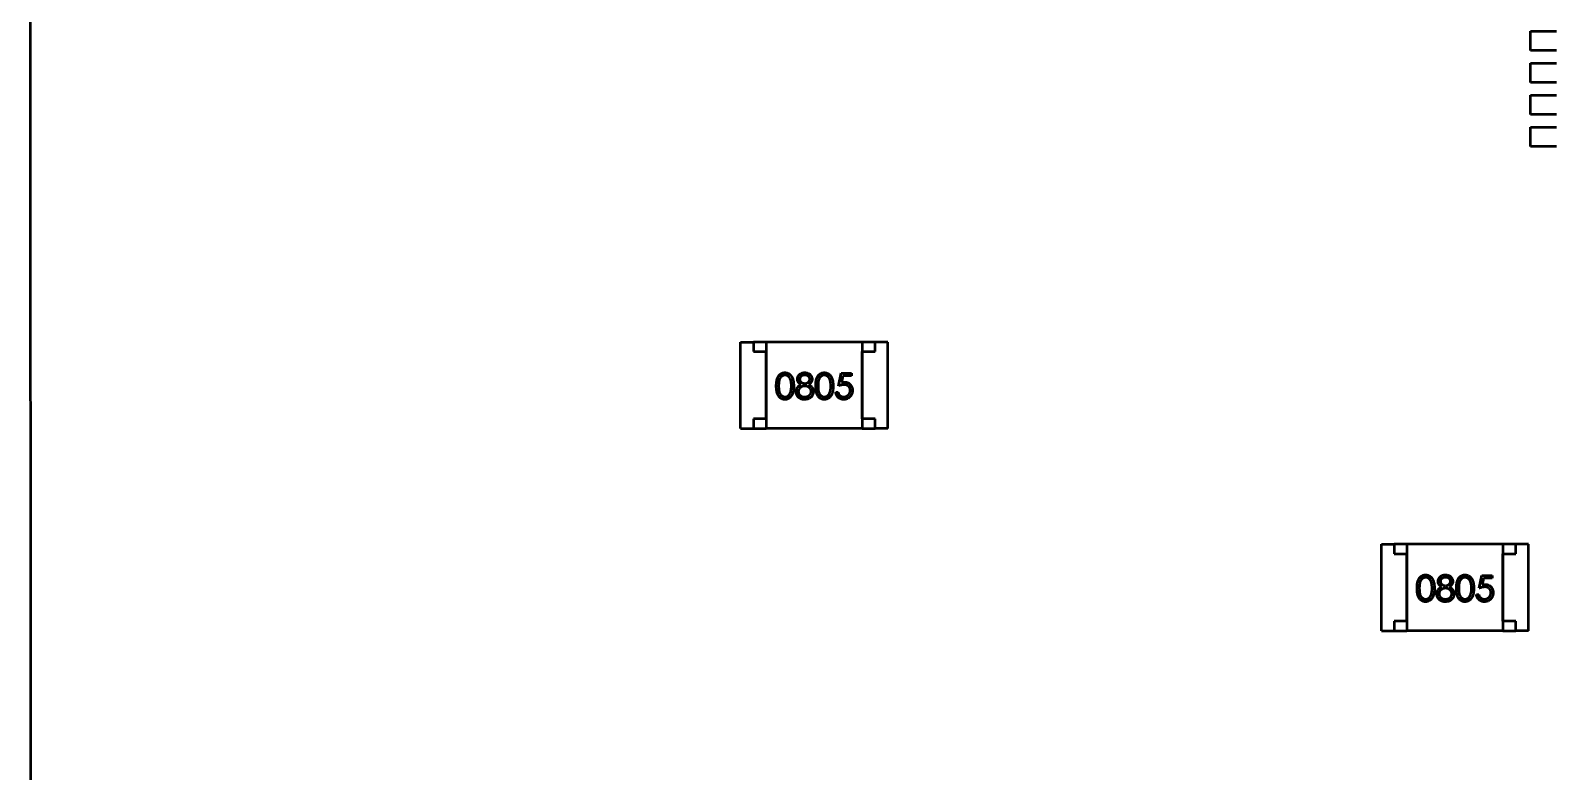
# Model space of a CAD drawing. Header units: millimetres. Extents: x -351 to 1050, y -103 to 376.
# Drawn here: x 53.96 to 77.8, y 219.02 to 230.6 of the extents above; entities that cross this region are included whole.
import ezdxf

# ---------------------------------------------------------------- set-up
doc = ezdxf.new("R2010")
doc.units = ezdxf.units.MM
doc.layers.add('Видимый контур (ГОСТ)', color=7, linetype='Continuous', lineweight=50)

msp = doc.modelspace()

# ---------------------------------------------------------------- linework, layer by layer
at = {"layer": 'Видимый контур (ГОСТ)'}
for p, q in [((53.964, 196.825), (53.959, 241.44)), ((77.394, 230.282), (77.394, 230.586)), ((77.394, 230.586), (77.521, 230.586)), ((77.521, 230.586), (77.751, 230.586)), ((77.751, 230.586), (77.8, 230.586)), ((77.521, 230.282), (77.394, 230.282)), ((77.394, 229.782), (77.394, 230.086)), ((77.394, 230.086), (77.521, 230.086)), ((77.751, 230.282), (77.521, 230.282)), ((77.521, 230.086), (77.751, 230.086)), ((77.8, 230.282), (77.751, 230.282)), ((77.751, 230.086), (77.8, 230.086)), ((77.521, 229.782), (77.394, 229.782)), ((77.751, 229.782), (77.521, 229.782)), ((77.8, 229.782), (77.751, 229.782)), ((77.394, 229.282), (77.394, 229.586)), ((77.394, 229.586), (77.521, 229.586)), ((77.521, 229.586), (77.751, 229.586)), ((77.751, 229.586), (77.8, 229.586)), ((77.521, 229.282), (77.394, 229.282)), ((77.751, 229.282), (77.521, 229.282)), ((77.8, 229.282), (77.751, 229.282)), ((77.394, 228.782), (77.394, 229.086)), ((77.394, 229.086), (77.521, 229.086)), ((77.521, 229.086), (77.751, 229.086)), ((77.751, 229.086), (77.8, 229.086)), ((77.521, 228.782), (77.394, 228.782)), ((77.751, 228.782), (77.521, 228.782)), ((77.8, 228.782), (77.751, 228.782)), ((65.054, 224.38), (65.054, 225.73)), ((65.054, 225.73), (65.254, 225.73)), ((65.454, 225.73), (65.254, 225.73)), ((65.254, 225.73), (65.254, 225.58)), ((65.254, 225.58), (65.454, 225.58)), ((66.954, 225.73), (65.454, 225.73)), ((65.454, 225.73), (65.454, 224.38)), ((65.454, 224.53), (65.454, 225.58)), ((67.154, 225.73), (66.954, 225.73)), ((66.954, 225.73), (66.954, 224.38)), ((66.954, 225.58), (67.154, 225.58)), ((66.954, 224.53), (66.954, 225.58)), ((67.354, 225.73), (67.154, 225.73)), ((67.154, 225.58), (67.154, 225.73)), ((67.354, 224.38), (67.354, 225.73)), ((66.581, 225.042), (66.622, 225.242)), ((66.622, 225.242), (66.786, 225.242)), ((66.65, 225.201), (66.628, 225.096)), ((66.786, 225.201), (66.65, 225.201)), ((66.786, 225.242), (66.786, 225.201)), ((66.54, 224.945), (66.575, 224.945)), ((65.054, 224.38), (65.254, 224.38)), ((65.254, 224.53), (65.254, 224.38)), ((65.454, 224.53), (65.254, 224.53)), ((65.254, 224.38), (65.454, 224.38)), ((66.954, 224.38), (65.454, 224.38)), ((67.154, 224.53), (66.954, 224.53)), ((66.954, 224.38), (67.154, 224.38)), ((67.154, 224.38), (67.154, 224.53)), ((67.354, 224.38), (67.154, 224.38)), ((75.064, 221.22), (75.064, 222.57)), ((75.064, 222.57), (75.264, 222.57)), ((75.464, 222.57), (75.264, 222.57)), ((75.264, 222.57), (75.264, 222.42)), ((76.964, 222.57), (75.464, 222.57)), ((75.464, 222.57), (75.464, 221.22)), ((77.164, 222.57), (76.964, 222.57)), ((76.964, 222.57), (76.964, 221.22)), ((77.364, 222.57), (77.164, 222.57)), ((77.164, 222.42), (77.164, 222.57)), ((77.364, 221.22), (77.364, 222.57)), ((75.264, 222.42), (75.464, 222.42)), ((75.464, 221.37), (75.464, 222.42)), ((76.964, 222.42), (77.164, 222.42)), ((76.964, 221.37), (76.964, 222.42)), ((76.591, 221.882), (76.632, 222.082)), ((76.632, 222.082), (76.796, 222.082)), ((76.66, 222.041), (76.638, 221.936)), ((76.796, 222.041), (76.66, 222.041)), ((76.796, 222.082), (76.796, 222.041)), ((76.55, 221.785), (76.585, 221.785)), ((75.264, 221.37), (75.264, 221.22)), ((75.464, 221.37), (75.264, 221.37)), ((77.164, 221.37), (76.964, 221.37)), ((77.164, 221.22), (77.164, 221.37)), ((75.064, 221.22), (75.264, 221.22)), ((75.264, 221.22), (75.464, 221.22)), ((76.964, 221.22), (75.464, 221.22)), ((76.964, 221.22), (77.164, 221.22)), ((77.364, 221.22), (77.164, 221.22))]:
    msp.add_line(p, q, dxfattribs=at)
for points, knots in [([(65.611, 225.042), (65.611, 225.049), (65.611, 225.061), (65.612, 225.079), (65.614, 225.096), (65.615, 225.112), (65.618, 225.127), (65.621, 225.141), (65.624, 225.153), (65.628, 225.165), (65.633, 225.175), (65.637, 225.185), (65.643, 225.194), (65.648, 225.203), (65.655, 225.211), (65.661, 225.218), (65.668, 225.224), (65.676, 225.23), (65.684, 225.236), (65.692, 225.24), (65.7, 225.244), (65.709, 225.247), (65.717, 225.25), (65.726, 225.251), (65.736, 225.252), (65.742, 225.253), (65.745, 225.253)], [0, 0, 0, 0, 0.068595, 0.133246, 0.194313, 0.251279, 0.304513, 0.354235, 0.400481, 0.443411, 0.484015, 0.523252, 0.561042, 0.5979, 0.633518, 0.668314, 0.702496, 0.736685, 0.770293, 0.803437, 0.835913, 0.86846, 0.900847, 0.933467, 0.966258, 1, 1, 1, 1]), ([(65.746, 225.212), (65.742, 225.211), (65.733, 225.211), (65.72, 225.208), (65.707, 225.202), (65.697, 225.196), (65.69, 225.19), (65.684, 225.184), (65.679, 225.179), (65.675, 225.173), (65.67, 225.166), (65.666, 225.159), (65.663, 225.151), (65.659, 225.143), (65.656, 225.133), (65.654, 225.123), (65.652, 225.112), (65.65, 225.1), (65.649, 225.087), (65.648, 225.073), (65.647, 225.058), (65.647, 225.048), (65.647, 225.042)], [0, 0, 0, 0, 0.060387, 0.120883, 0.182755, 0.247811, 0.281299, 0.315088, 0.349702, 0.384857, 0.420966, 0.458511, 0.497175, 0.537602, 0.580503, 0.627468, 0.678388, 0.733983, 0.793747, 0.857714, 0.926698, 1, 1, 1, 1]), ([(65.745, 225.253), (65.748, 225.253), (65.755, 225.252), (65.764, 225.251), (65.773, 225.25), (65.782, 225.247), (65.791, 225.244), (65.799, 225.24), (65.807, 225.236), (65.815, 225.23), (65.823, 225.224), (65.83, 225.218), (65.837, 225.21), (65.844, 225.202), (65.849, 225.193), (65.855, 225.184), (65.86, 225.174), (65.865, 225.163), (65.869, 225.151), (65.873, 225.138), (65.876, 225.125), (65.879, 225.11), (65.881, 225.094), (65.882, 225.078), (65.883, 225.06), (65.883, 225.048), (65.883, 225.042)], [0, 0, 0, 0, 0.033788, 0.067194, 0.099862, 0.132567, 0.165151, 0.197913, 0.231319, 0.265083, 0.299255, 0.334399, 0.369943, 0.406284, 0.444064, 0.482998, 0.523354, 0.565537, 0.609613, 0.656391, 0.705885, 0.758325, 0.813832, 0.872795, 0.934722, 1, 1, 1, 1]), ([(65.847, 225.042), (65.847, 225.047), (65.847, 225.057), (65.847, 225.07), (65.845, 225.083), (65.844, 225.096), (65.842, 225.108), (65.84, 225.119), (65.837, 225.129), (65.834, 225.139), (65.83, 225.148), (65.827, 225.157), (65.822, 225.164), (65.818, 225.172), (65.813, 225.178), (65.808, 225.184), (65.802, 225.189), (65.795, 225.196), (65.785, 225.202), (65.772, 225.208), (65.759, 225.211), (65.751, 225.211), (65.746, 225.212)], [0, 0, 0, 0, 0.065681, 0.128486, 0.188175, 0.245106, 0.299448, 0.350823, 0.399942, 0.446672, 0.491255, 0.533376, 0.573853, 0.612526, 0.649597, 0.685532, 0.720106, 0.753838, 0.818925, 0.880493, 0.940311, 1, 1, 1, 1]), ([(65.919, 224.956), (65.919, 224.958), (65.919, 224.964), (65.92, 224.972), (65.922, 224.98), (65.924, 224.988), (65.926, 224.995), (65.929, 225.003), (65.933, 225.01), (65.938, 225.017), (65.943, 225.024), (65.948, 225.03), (65.955, 225.036), (65.962, 225.043), (65.97, 225.049), (65.979, 225.054), (65.988, 225.06), (65.995, 225.063), (65.998, 225.065)], [0, 0, 0, 0, 0.058854, 0.116315, 0.172675, 0.22878, 0.28458, 0.340257, 0.39663, 0.453507, 0.512318, 0.572648, 0.636022, 0.702363, 0.771483, 0.844184, 0.92007, 1, 1, 1, 1]), ([(65.94, 225.15), (65.94, 225.154), (65.94, 225.163), (65.943, 225.176), (65.948, 225.188), (65.955, 225.2), (65.963, 225.212), (65.973, 225.222), (65.985, 225.231), (65.998, 225.239), (66.012, 225.245), (66.026, 225.249), (66.041, 225.252), (66.052, 225.252), (66.057, 225.253)], [0, 0, 0, 0, 0.074058, 0.14887, 0.226668, 0.307735, 0.391157, 0.473929, 0.557928, 0.644989, 0.733364, 0.821092, 0.909287, 1, 1, 1, 1]), ([(65.998, 225.065), (65.993, 225.068), (65.984, 225.073), (65.972, 225.082), (65.962, 225.091), (65.954, 225.102), (65.947, 225.113), (65.943, 225.125), (65.94, 225.137), (65.94, 225.146), (65.94, 225.15)], [0, 0, 0, 0, 0.14586, 0.282426, 0.41085, 0.535029, 0.654701, 0.770133, 0.884556, 1, 1, 1, 1]), ([(66.055, 225.212), (66.052, 225.211), (66.046, 225.211), (66.038, 225.211), (66.031, 225.209), (66.023, 225.207), (66.017, 225.204), (66.01, 225.201), (66.004, 225.198), (65.998, 225.193), (65.993, 225.189), (65.988, 225.184), (65.984, 225.178), (65.981, 225.173), (65.979, 225.167), (65.977, 225.162), (65.976, 225.156), (65.975, 225.151), (65.975, 225.149)], [0, 0, 0, 0, 0.075243, 0.147209, 0.216447, 0.284025, 0.350655, 0.415031, 0.47963, 0.544652, 0.608044, 0.667828, 0.725114, 0.780992, 0.835527, 0.889438, 0.944072, 1, 1, 1, 1]), ([(65.975, 225.149), (65.976, 225.147), (65.976, 225.143), (65.977, 225.137), (65.979, 225.131), (65.981, 225.125), (65.985, 225.12), (65.989, 225.114), (65.994, 225.109), (66, 225.104), (66.006, 225.099), (66.012, 225.095), (66.019, 225.091), (66.026, 225.088), (66.033, 225.086), (66.041, 225.085), (66.048, 225.084), (66.054, 225.083), (66.056, 225.083)], [0, 0, 0, 0, 0.054564, 0.107826, 0.161924, 0.21751, 0.274498, 0.334815, 0.397555, 0.464755, 0.532901, 0.600097, 0.665354, 0.731084, 0.796883, 0.863292, 0.930831, 1, 1, 1, 1]), ([(66.134, 225.15), (66.134, 225.152), (66.134, 225.156), (66.133, 225.161), (66.132, 225.167), (66.129, 225.172), (66.126, 225.177), (66.123, 225.183), (66.119, 225.188), (66.114, 225.192), (66.109, 225.197), (66.103, 225.201), (66.096, 225.204), (66.089, 225.207), (66.081, 225.209), (66.073, 225.211), (66.064, 225.211), (66.058, 225.211), (66.055, 225.212)], [0, 0, 0, 0, 0.050902, 0.101034, 0.151084, 0.203062, 0.256248, 0.310847, 0.368769, 0.430015, 0.49252, 0.556049, 0.621996, 0.690192, 0.761385, 0.836356, 0.915487, 1, 1, 1, 1]), ([(66.056, 225.083), (66.06, 225.083), (66.066, 225.084), (66.076, 225.085), (66.086, 225.088), (66.095, 225.092), (66.104, 225.097), (66.112, 225.103), (66.119, 225.11), (66.124, 225.118), (66.129, 225.126), (66.132, 225.134), (66.134, 225.142), (66.134, 225.147), (66.134, 225.15)], [0, 0, 0, 0, 0.08969, 0.178494, 0.266838, 0.356558, 0.445334, 0.530806, 0.614076, 0.697707, 0.779142, 0.855354, 0.928557, 1, 1, 1, 1]), ([(66.057, 225.253), (66.062, 225.252), (66.072, 225.252), (66.087, 225.249), (66.101, 225.245), (66.114, 225.239), (66.127, 225.231), (66.138, 225.222), (66.147, 225.212), (66.156, 225.2), (66.162, 225.188), (66.167, 225.175), (66.17, 225.162), (66.17, 225.153), (66.17, 225.149)], [0, 0, 0, 0, 0.08941, 0.176306, 0.262626, 0.349446, 0.435498, 0.518928, 0.601355, 0.684256, 0.765807, 0.844877, 0.92228, 1, 1, 1, 1]), ([(66.17, 225.149), (66.17, 225.144), (66.17, 225.136), (66.167, 225.124), (66.163, 225.112), (66.156, 225.101), (66.148, 225.091), (66.138, 225.081), (66.127, 225.073), (66.118, 225.068), (66.114, 225.065)], [0, 0, 0, 0, 0.121904, 0.239413, 0.35541, 0.472091, 0.592859, 0.718703, 0.854892, 1, 1, 1, 1]), ([(66.114, 225.065), (66.117, 225.063), (66.123, 225.06), (66.132, 225.055), (66.141, 225.049), (66.148, 225.043), (66.155, 225.038), (66.162, 225.031), (66.167, 225.025), (66.172, 225.019), (66.177, 225.012), (66.18, 225.005), (66.184, 224.998), (66.186, 224.99), (66.188, 224.983), (66.19, 224.975), (66.191, 224.967), (66.191, 224.962), (66.191, 224.959)], [0, 0, 0, 0, 0.079525, 0.1551, 0.22722, 0.295911, 0.362056, 0.42552, 0.485813, 0.544495, 0.60146, 0.657841, 0.713974, 0.769468, 0.82613, 0.882885, 0.940701, 1, 1, 1, 1]), ([(66.227, 225.042), (66.227, 225.049), (66.227, 225.061), (66.228, 225.079), (66.229, 225.096), (66.231, 225.112), (66.233, 225.127), (66.236, 225.141), (66.239, 225.153), (66.243, 225.165), (66.248, 225.175), (66.253, 225.185), (66.258, 225.194), (66.264, 225.203), (66.27, 225.211), (66.277, 225.218), (66.284, 225.224), (66.291, 225.23), (66.299, 225.236), (66.307, 225.24), (66.316, 225.244), (66.324, 225.247), (66.333, 225.25), (66.342, 225.251), (66.351, 225.252), (66.357, 225.253), (66.36, 225.253)], [0, 0, 0, 0, 0.068595, 0.133246, 0.194313, 0.251279, 0.304513, 0.354235, 0.400481, 0.443411, 0.484015, 0.523252, 0.561042, 0.5979, 0.633518, 0.668314, 0.702496, 0.736685, 0.770293, 0.803437, 0.835913, 0.86846, 0.900847, 0.933467, 0.966258, 1, 1, 1, 1]), ([(66.362, 225.212), (66.357, 225.211), (66.348, 225.211), (66.335, 225.208), (66.323, 225.202), (66.313, 225.196), (66.305, 225.19), (66.3, 225.184), (66.295, 225.179), (66.29, 225.173), (66.286, 225.166), (66.282, 225.159), (66.278, 225.151), (66.275, 225.143), (66.272, 225.133), (66.269, 225.123), (66.267, 225.112), (66.266, 225.1), (66.264, 225.087), (66.263, 225.073), (66.263, 225.058), (66.263, 225.048), (66.263, 225.042)], [0, 0, 0, 0, 0.060387, 0.120883, 0.182755, 0.247811, 0.281299, 0.315088, 0.349702, 0.384857, 0.420966, 0.458511, 0.497175, 0.537602, 0.580503, 0.627468, 0.678388, 0.733983, 0.793747, 0.857714, 0.926698, 1, 1, 1, 1]), ([(66.36, 225.253), (66.364, 225.253), (66.37, 225.252), (66.379, 225.251), (66.388, 225.25), (66.397, 225.247), (66.406, 225.244), (66.414, 225.24), (66.423, 225.236), (66.431, 225.23), (66.438, 225.224), (66.446, 225.218), (66.452, 225.21), (66.459, 225.202), (66.465, 225.193), (66.471, 225.184), (66.476, 225.174), (66.48, 225.163), (66.485, 225.151), (66.488, 225.138), (66.492, 225.125), (66.494, 225.11), (66.496, 225.094), (66.498, 225.078), (66.498, 225.06), (66.498, 225.048), (66.499, 225.042)], [0, 0, 0, 0, 0.033788, 0.067194, 0.099862, 0.132567, 0.165151, 0.197913, 0.231319, 0.265083, 0.299255, 0.334399, 0.369943, 0.406284, 0.444064, 0.482998, 0.523354, 0.565537, 0.609613, 0.656391, 0.705885, 0.758325, 0.813832, 0.872795, 0.934722, 1, 1, 1, 1]), ([(66.463, 225.042), (66.463, 225.047), (66.462, 225.057), (66.462, 225.07), (66.461, 225.083), (66.459, 225.096), (66.457, 225.108), (66.455, 225.119), (66.452, 225.129), (66.449, 225.139), (66.446, 225.148), (66.442, 225.157), (66.438, 225.164), (66.433, 225.172), (66.428, 225.178), (66.423, 225.184), (66.418, 225.189), (66.41, 225.196), (66.4, 225.202), (66.388, 225.208), (66.375, 225.211), (66.366, 225.211), (66.362, 225.212)], [0, 0, 0, 0, 0.065681, 0.128486, 0.188175, 0.245106, 0.299448, 0.350823, 0.399942, 0.446672, 0.491255, 0.533376, 0.573853, 0.612526, 0.649597, 0.685532, 0.720106, 0.753838, 0.818925, 0.880493, 0.940311, 1, 1, 1, 1]), ([(66.669, 225.063), (66.662, 225.063), (66.649, 225.062), (66.608, 225.053), (66.59, 225.046), (66.581, 225.042)], [0, 0, 0, 0, 0.001976248, 0.001976248, 0.003940074, 0.003940074, 0.003940074, 0.003940074]), ([(66.628, 225.096), (66.632, 225.097), (66.641, 225.1), (66.653, 225.102), (66.664, 225.104), (66.672, 225.104), (66.675, 225.104)], [0, 0, 0, 0, 0.275068, 0.532901, 0.773973, 1, 1, 1, 1]), ([(66.765, 224.975), (66.765, 224.978), (66.765, 224.984), (66.764, 224.993), (66.762, 225.002), (66.759, 225.01), (66.755, 225.018), (66.751, 225.025), (66.745, 225.032), (66.739, 225.038), (66.732, 225.044), (66.725, 225.049), (66.717, 225.053), (66.708, 225.057), (66.699, 225.06), (66.689, 225.061), (66.679, 225.063), (66.672, 225.063), (66.669, 225.063)], [0, 0, 0, 0, 0.065351, 0.127916, 0.18836, 0.247216, 0.30563, 0.36377, 0.422661, 0.482687, 0.5433, 0.604118, 0.664965, 0.727413, 0.791468, 0.858055, 0.927037, 1, 1, 1, 1]), ([(66.675, 225.104), (66.68, 225.104), (66.688, 225.104), (66.701, 225.102), (66.714, 225.099), (66.725, 225.095), (66.736, 225.09), (66.747, 225.083), (66.757, 225.076), (66.766, 225.067), (66.774, 225.058), (66.781, 225.048), (66.787, 225.037), (66.792, 225.025), (66.796, 225.013), (66.799, 225), (66.801, 224.987), (66.801, 224.978), (66.801, 224.973)], [0, 0, 0, 0, 0.065808, 0.129394, 0.190894, 0.251281, 0.310815, 0.370371, 0.430768, 0.492881, 0.555104, 0.616067, 0.677256, 0.73826, 0.800762, 0.864778, 0.931045, 1, 1, 1, 1]), ([(65.745, 224.832), (65.742, 224.832), (65.736, 224.832), (65.726, 224.833), (65.718, 224.835), (65.709, 224.838), (65.7, 224.841), (65.692, 224.844), (65.684, 224.849), (65.676, 224.854), (65.669, 224.86), (65.662, 224.866), (65.655, 224.874), (65.649, 224.882), (65.643, 224.89), (65.638, 224.899), (65.633, 224.909), (65.628, 224.92), (65.624, 224.932), (65.621, 224.944), (65.618, 224.958), (65.616, 224.973), (65.614, 224.988), (65.612, 225.005), (65.611, 225.023), (65.611, 225.036), (65.611, 225.042)], [0, 0, 0, 0, 0.033787, 0.066622, 0.099285, 0.131361, 0.163585, 0.196104, 0.228902, 0.262158, 0.295991, 0.330218, 0.36506, 0.400951, 0.43762, 0.475708, 0.515381, 0.556414, 0.599765, 0.646424, 0.696431, 0.749782, 0.806573, 0.867436, 0.931887, 1, 1, 1, 1]), ([(65.647, 225.042), (65.647, 225.037), (65.647, 225.027), (65.648, 225.012), (65.649, 224.997), (65.65, 224.984), (65.652, 224.972), (65.654, 224.961), (65.656, 224.951), (65.659, 224.942), (65.663, 224.934), (65.666, 224.926), (65.67, 224.919), (65.675, 224.912), (65.679, 224.906), (65.684, 224.9), (65.69, 224.895), (65.697, 224.889), (65.707, 224.883), (65.72, 224.877), (65.733, 224.874), (65.742, 224.873), (65.746, 224.873)], [0, 0, 0, 0, 0.072951, 0.141584, 0.205926, 0.265301, 0.320597, 0.371817, 0.41879, 0.461699, 0.502134, 0.540804, 0.578181, 0.614297, 0.649678, 0.684299, 0.718359, 0.752081, 0.817652, 0.879722, 0.939966, 1, 1, 1, 1]), ([(65.883, 225.042), (65.883, 225.036), (65.883, 225.024), (65.882, 225.007), (65.881, 224.99), (65.879, 224.975), (65.876, 224.96), (65.873, 224.947), (65.87, 224.934), (65.865, 224.922), (65.861, 224.911), (65.855, 224.901), (65.85, 224.892), (65.844, 224.883), (65.837, 224.875), (65.831, 224.867), (65.823, 224.861), (65.816, 224.855), (65.807, 224.849), (65.799, 224.845), (65.791, 224.841), (65.782, 224.838), (65.773, 224.835), (65.764, 224.833), (65.755, 224.832), (65.748, 224.832), (65.745, 224.832)], [0, 0, 0, 0, 0.065063, 0.126773, 0.185516, 0.240765, 0.29298, 0.34225, 0.388919, 0.432776, 0.474628, 0.514775, 0.553606, 0.591426, 0.628028, 0.663804, 0.698984, 0.733591, 0.767628, 0.801208, 0.834264, 0.866981, 0.89972, 0.932702, 0.966176, 1, 1, 1, 1]), ([(65.746, 224.873), (65.751, 224.873), (65.76, 224.874), (65.772, 224.877), (65.785, 224.882), (65.795, 224.889), (65.802, 224.895), (65.808, 224.9), (65.813, 224.906), (65.817, 224.912), (65.822, 224.918), (65.825, 224.926), (65.829, 224.934), (65.831, 224.939), (65.832, 224.942)], [0, 0, 0, 0, 0.112813, 0.225394, 0.339595, 0.459675, 0.521735, 0.583926, 0.648174, 0.713881, 0.781004, 0.851451, 0.924051, 1, 1, 1, 1]), ([(65.832, 224.942), (65.833, 224.945), (65.836, 224.953), (65.839, 224.964), (65.841, 224.976), (65.844, 224.988), (65.845, 225.001), (65.846, 225.014), (65.847, 225.028), (65.847, 225.038), (65.847, 225.042)], [0, 0, 0, 0, 0.110588, 0.224542, 0.342503, 0.464324, 0.590756, 0.722227, 0.858843, 1, 1, 1, 1]), ([(66.054, 224.832), (66.049, 224.832), (66.039, 224.832), (66.023, 224.834), (66.009, 224.837), (65.996, 224.841), (65.984, 224.847), (65.973, 224.854), (65.962, 224.861), (65.953, 224.87), (65.945, 224.88), (65.938, 224.89), (65.932, 224.901), (65.927, 224.911), (65.924, 224.922), (65.921, 224.933), (65.919, 224.944), (65.919, 224.952), (65.919, 224.956)], [0, 0, 0, 0, 0.078556, 0.152863, 0.22356, 0.290375, 0.355403, 0.418291, 0.480389, 0.543073, 0.604924, 0.664398, 0.721943, 0.778375, 0.83383, 0.888861, 0.944089, 1, 1, 1, 1]), ([(66.057, 225.042), (66.054, 225.042), (66.047, 225.042), (66.036, 225.041), (66.027, 225.039), (66.017, 225.036), (66.008, 225.032), (66, 225.028), (65.992, 225.022), (65.984, 225.016), (65.977, 225.009), (65.971, 225.002), (65.966, 224.995), (65.962, 224.987), (65.959, 224.98), (65.957, 224.971), (65.955, 224.963), (65.955, 224.957), (65.955, 224.954)], [0, 0, 0, 0, 0.071269, 0.139812, 0.206497, 0.271535, 0.336082, 0.400528, 0.464984, 0.53005, 0.594423, 0.655583, 0.714849, 0.772115, 0.828999, 0.885122, 0.942079, 1, 1, 1, 1]), ([(65.955, 224.954), (65.955, 224.951), (65.955, 224.944), (65.958, 224.933), (65.962, 224.923), (65.967, 224.913), (65.974, 224.904), (65.982, 224.896), (65.992, 224.889), (66.003, 224.883), (66.014, 224.879), (66.027, 224.875), (66.041, 224.873), (66.05, 224.873), (66.055, 224.873)], [0, 0, 0, 0, 0.074898, 0.148596, 0.224471, 0.302323, 0.381919, 0.461149, 0.542417, 0.626716, 0.714597, 0.804903, 0.900127, 1, 1, 1, 1]), ([(66.161, 224.876), (66.157, 224.872), (66.151, 224.866), (66.14, 224.857), (66.128, 224.849), (66.115, 224.843), (66.102, 224.838), (66.087, 224.834), (66.071, 224.833), (66.06, 224.832), (66.054, 224.832)], [0, 0, 0, 0, 0.119283, 0.237093, 0.354796, 0.474576, 0.59746, 0.724926, 0.858883, 1, 1, 1, 1]), ([(66.055, 224.873), (66.059, 224.873), (66.066, 224.873), (66.076, 224.875), (66.086, 224.877), (66.096, 224.879), (66.105, 224.883), (66.113, 224.887), (66.121, 224.892), (66.128, 224.898), (66.134, 224.905), (66.14, 224.912), (66.144, 224.919), (66.148, 224.926), (66.151, 224.934), (66.153, 224.942), (66.155, 224.95), (66.155, 224.955), (66.155, 224.958)], [0, 0, 0, 0, 0.076559, 0.149161, 0.218827, 0.285567, 0.350313, 0.414125, 0.477179, 0.540368, 0.602202, 0.662034, 0.719934, 0.775907, 0.831115, 0.886667, 0.942552, 1, 1, 1, 1]), ([(66.155, 224.958), (66.155, 224.961), (66.155, 224.966), (66.153, 224.974), (66.151, 224.982), (66.148, 224.989), (66.144, 224.997), (66.139, 225.004), (66.133, 225.01), (66.126, 225.017), (66.119, 225.023), (66.111, 225.028), (66.103, 225.032), (66.095, 225.036), (66.086, 225.039), (66.077, 225.041), (66.067, 225.042), (66.06, 225.042), (66.057, 225.042)], [0, 0, 0, 0, 0.057339, 0.113063, 0.169181, 0.225775, 0.283826, 0.343454, 0.405907, 0.471392, 0.538003, 0.603064, 0.667602, 0.732225, 0.797005, 0.863048, 0.930357, 1, 1, 1, 1]), ([(66.191, 224.959), (66.191, 224.955), (66.191, 224.947), (66.189, 224.936), (66.187, 224.925), (66.183, 224.915), (66.179, 224.904), (66.174, 224.895), (66.168, 224.885), (66.163, 224.879), (66.161, 224.876)], [0, 0, 0, 0, 0.128158, 0.253673, 0.377325, 0.499385, 0.622918, 0.745839, 0.871395, 1, 1, 1, 1]), ([(66.36, 224.832), (66.357, 224.832), (66.351, 224.832), (66.342, 224.833), (66.333, 224.835), (66.324, 224.838), (66.316, 224.841), (66.307, 224.844), (66.299, 224.849), (66.292, 224.854), (66.284, 224.86), (66.277, 224.866), (66.27, 224.874), (66.264, 224.882), (66.259, 224.89), (66.253, 224.899), (66.248, 224.909), (66.244, 224.92), (66.24, 224.932), (66.236, 224.944), (66.233, 224.958), (66.231, 224.973), (66.229, 224.988), (66.228, 225.005), (66.227, 225.023), (66.227, 225.036), (66.227, 225.042)], [0, 0, 0, 0, 0.033787, 0.066622, 0.099285, 0.131361, 0.163585, 0.196104, 0.228902, 0.262158, 0.295991, 0.330218, 0.36506, 0.400951, 0.43762, 0.475708, 0.515381, 0.556414, 0.599765, 0.646424, 0.696431, 0.749782, 0.806573, 0.867436, 0.931887, 1, 1, 1, 1]), ([(66.263, 225.042), (66.263, 225.037), (66.263, 225.027), (66.263, 225.012), (66.264, 224.997), (66.266, 224.984), (66.267, 224.972), (66.269, 224.961), (66.272, 224.951), (66.275, 224.942), (66.278, 224.934), (66.282, 224.926), (66.286, 224.919), (66.29, 224.912), (66.295, 224.906), (66.3, 224.9), (66.305, 224.895), (66.313, 224.889), (66.323, 224.883), (66.335, 224.877), (66.348, 224.874), (66.357, 224.873), (66.362, 224.873)], [0, 0, 0, 0, 0.072951, 0.141584, 0.205926, 0.265301, 0.320597, 0.371817, 0.41879, 0.461699, 0.502134, 0.540804, 0.578181, 0.614297, 0.649678, 0.684299, 0.718359, 0.752081, 0.817652, 0.879722, 0.939966, 1, 1, 1, 1]), ([(66.499, 225.042), (66.498, 225.036), (66.498, 225.024), (66.498, 225.007), (66.496, 224.99), (66.494, 224.975), (66.492, 224.96), (66.488, 224.947), (66.485, 224.934), (66.481, 224.922), (66.476, 224.911), (66.471, 224.901), (66.465, 224.892), (66.459, 224.883), (66.453, 224.875), (66.446, 224.867), (66.439, 224.861), (66.431, 224.855), (66.423, 224.849), (66.415, 224.845), (66.406, 224.841), (66.397, 224.838), (66.389, 224.835), (66.379, 224.833), (66.37, 224.832), (66.364, 224.832), (66.36, 224.832)], [0, 0, 0, 0, 0.065063, 0.126773, 0.185516, 0.240765, 0.29298, 0.34225, 0.388919, 0.432776, 0.474628, 0.514775, 0.553606, 0.591426, 0.628028, 0.663804, 0.698984, 0.733591, 0.767628, 0.801208, 0.834264, 0.866981, 0.89972, 0.932702, 0.966176, 1, 1, 1, 1]), ([(66.362, 224.873), (66.366, 224.873), (66.375, 224.874), (66.388, 224.877), (66.4, 224.882), (66.41, 224.889), (66.418, 224.895), (66.423, 224.9), (66.428, 224.906), (66.433, 224.912), (66.437, 224.918), (66.441, 224.926), (66.444, 224.934), (66.446, 224.939), (66.447, 224.942)], [0, 0, 0, 0, 0.112813, 0.225394, 0.339595, 0.459675, 0.521735, 0.583926, 0.648174, 0.713881, 0.781004, 0.851451, 0.924051, 1, 1, 1, 1]), ([(66.447, 224.942), (66.449, 224.945), (66.451, 224.953), (66.454, 224.964), (66.457, 224.976), (66.459, 224.988), (66.461, 225.001), (66.462, 225.014), (66.462, 225.028), (66.463, 225.038), (66.463, 225.042)], [0, 0, 0, 0, 0.110588, 0.224542, 0.342503, 0.464324, 0.590756, 0.722227, 0.858843, 1, 1, 1, 1]), ([(66.662, 224.832), (66.658, 224.832), (66.65, 224.832), (66.638, 224.834), (66.627, 224.836), (66.617, 224.84), (66.607, 224.844), (66.597, 224.85), (66.588, 224.856), (66.579, 224.863), (66.571, 224.871), (66.564, 224.88), (66.558, 224.89), (66.553, 224.9), (66.548, 224.91), (66.544, 224.921), (66.541, 224.933), (66.54, 224.941), (66.54, 224.945)], [0, 0, 0, 0, 0.065421, 0.128708, 0.190236, 0.250724, 0.310637, 0.370766, 0.431615, 0.493523, 0.555883, 0.617342, 0.678668, 0.740711, 0.802985, 0.866803, 0.932347, 1, 1, 1, 1]), ([(66.575, 224.945), (66.576, 224.941), (66.578, 224.934), (66.582, 224.923), (66.586, 224.914), (66.592, 224.906), (66.598, 224.899), (66.606, 224.893), (66.614, 224.887), (66.623, 224.882), (66.633, 224.878), (66.643, 224.875), (66.653, 224.873), (66.66, 224.873), (66.664, 224.873)], [0, 0, 0, 0, 0.094687, 0.181994, 0.264377, 0.34218, 0.418618, 0.496509, 0.577369, 0.661511, 0.746733, 0.831258, 0.915206, 1, 1, 1, 1]), ([(66.801, 224.973), (66.801, 224.97), (66.801, 224.963), (66.8, 224.954), (66.799, 224.944), (66.797, 224.935), (66.794, 224.926), (66.791, 224.917), (66.787, 224.909), (66.783, 224.9), (66.778, 224.892), (66.773, 224.885), (66.767, 224.878), (66.762, 224.871), (66.755, 224.865), (66.748, 224.859), (66.741, 224.854), (66.733, 224.85), (66.726, 224.845), (66.717, 224.842), (66.709, 224.839), (66.7, 224.836), (66.691, 224.834), (66.681, 224.833), (66.672, 224.832), (66.665, 224.832), (66.662, 224.832)], [0, 0, 0, 0, 0.044014, 0.087434, 0.130118, 0.172554, 0.214555, 0.256298, 0.298438, 0.340849, 0.382715, 0.423924, 0.464246, 0.504074, 0.543862, 0.583567, 0.623094, 0.663229, 0.703551, 0.743938, 0.784541, 0.82575, 0.867757, 0.910745, 0.954914, 1, 1, 1, 1]), ([(66.664, 224.873), (66.667, 224.873), (66.674, 224.873), (66.684, 224.875), (66.693, 224.877), (66.702, 224.88), (66.711, 224.884), (66.72, 224.889), (66.728, 224.895), (66.735, 224.902), (66.742, 224.909), (66.748, 224.917), (66.754, 224.926), (66.758, 224.935), (66.761, 224.944), (66.764, 224.954), (66.765, 224.964), (66.765, 224.971), (66.765, 224.975)], [0, 0, 0, 0, 0.064207, 0.126425, 0.18768, 0.248216, 0.308305, 0.369661, 0.431699, 0.495947, 0.559758, 0.622295, 0.683911, 0.745092, 0.80674, 0.869087, 0.93329, 1, 1, 1, 1]), ([(75.621, 221.882), (75.621, 221.889), (75.621, 221.901), (75.622, 221.919), (75.624, 221.936), (75.625, 221.952), (75.628, 221.967), (75.631, 221.981), (75.634, 221.993), (75.638, 222.005), (75.643, 222.015), (75.647, 222.025), (75.653, 222.034), (75.658, 222.043), (75.665, 222.051), (75.671, 222.058), (75.678, 222.064), (75.686, 222.07), (75.694, 222.076), (75.702, 222.08), (75.71, 222.084), (75.719, 222.087), (75.727, 222.09), (75.736, 222.091), (75.746, 222.092), (75.752, 222.093), (75.755, 222.093)], [0, 0, 0, 0, 0.068595, 0.133246, 0.194313, 0.251279, 0.304513, 0.354235, 0.400481, 0.443411, 0.484015, 0.523252, 0.561042, 0.5979, 0.633518, 0.668314, 0.702496, 0.736685, 0.770293, 0.803437, 0.835913, 0.86846, 0.900847, 0.933467, 0.966258, 1, 1, 1, 1]), ([(75.756, 222.052), (75.752, 222.051), (75.743, 222.051), (75.73, 222.048), (75.717, 222.042), (75.707, 222.036), (75.7, 222.03), (75.694, 222.024), (75.689, 222.019), (75.685, 222.013), (75.68, 222.006), (75.676, 221.999), (75.673, 221.991), (75.669, 221.983), (75.666, 221.974), (75.664, 221.963), (75.662, 221.952), (75.66, 221.94), (75.659, 221.927), (75.658, 221.913), (75.657, 221.898), (75.657, 221.888), (75.657, 221.882)], [0, 0, 0, 0, 0.060387, 0.120883, 0.182755, 0.247811, 0.281299, 0.315088, 0.349702, 0.384857, 0.420966, 0.458511, 0.497175, 0.537602, 0.580503, 0.627468, 0.678388, 0.733983, 0.793747, 0.857714, 0.926698, 1, 1, 1, 1]), ([(75.755, 222.093), (75.758, 222.093), (75.765, 222.092), (75.774, 222.091), (75.783, 222.09), (75.792, 222.087), (75.801, 222.084), (75.809, 222.08), (75.817, 222.076), (75.825, 222.07), (75.833, 222.064), (75.84, 222.058), (75.847, 222.05), (75.854, 222.042), (75.859, 222.033), (75.865, 222.024), (75.87, 222.014), (75.875, 222.003), (75.879, 221.991), (75.883, 221.978), (75.886, 221.965), (75.889, 221.95), (75.891, 221.934), (75.892, 221.918), (75.893, 221.9), (75.893, 221.888), (75.893, 221.882)], [0, 0, 0, 0, 0.033788, 0.067194, 0.099862, 0.132567, 0.165151, 0.197913, 0.231319, 0.265083, 0.299255, 0.334399, 0.369943, 0.406284, 0.444064, 0.482998, 0.523354, 0.565537, 0.609613, 0.656391, 0.705885, 0.758325, 0.813832, 0.872795, 0.934722, 1, 1, 1, 1]), ([(75.857, 221.882), (75.857, 221.887), (75.857, 221.897), (75.857, 221.91), (75.855, 221.923), (75.854, 221.936), (75.852, 221.948), (75.85, 221.959), (75.847, 221.969), (75.844, 221.979), (75.84, 221.988), (75.837, 221.997), (75.832, 222.004), (75.828, 222.012), (75.823, 222.018), (75.818, 222.024), (75.812, 222.03), (75.805, 222.036), (75.795, 222.042), (75.782, 222.048), (75.769, 222.051), (75.761, 222.051), (75.756, 222.052)], [0, 0, 0, 0, 0.065681, 0.128486, 0.188175, 0.245106, 0.299448, 0.350823, 0.399942, 0.446672, 0.491255, 0.533376, 0.573853, 0.612526, 0.649597, 0.685532, 0.720106, 0.753838, 0.818925, 0.880493, 0.940311, 1, 1, 1, 1]), ([(75.95, 221.99), (75.95, 221.994), (75.95, 222.003), (75.953, 222.016), (75.958, 222.028), (75.965, 222.04), (75.973, 222.052), (75.983, 222.062), (75.995, 222.071), (76.008, 222.079), (76.022, 222.085), (76.036, 222.089), (76.051, 222.092), (76.062, 222.092), (76.067, 222.093)], [0, 0, 0, 0, 0.074058, 0.14887, 0.226668, 0.307735, 0.391157, 0.473929, 0.557928, 0.644989, 0.733364, 0.821092, 0.909287, 1, 1, 1, 1]), ([(76.008, 221.905), (76.003, 221.908), (75.994, 221.913), (75.982, 221.922), (75.972, 221.931), (75.964, 221.942), (75.957, 221.953), (75.953, 221.965), (75.95, 221.977), (75.95, 221.986), (75.95, 221.99)], [0, 0, 0, 0, 0.14586, 0.282426, 0.41085, 0.535029, 0.654701, 0.770133, 0.884556, 1, 1, 1, 1]), ([(76.065, 222.052), (76.062, 222.051), (76.056, 222.051), (76.048, 222.051), (76.041, 222.049), (76.033, 222.047), (76.027, 222.044), (76.02, 222.041), (76.014, 222.038), (76.008, 222.033), (76.003, 222.029), (75.998, 222.024), (75.994, 222.018), (75.991, 222.013), (75.989, 222.007), (75.987, 222.002), (75.986, 221.996), (75.985, 221.991), (75.985, 221.989)], [0, 0, 0, 0, 0.075243, 0.147209, 0.216447, 0.284025, 0.350655, 0.415031, 0.47963, 0.544652, 0.608044, 0.667828, 0.725114, 0.780992, 0.835527, 0.889438, 0.944072, 1, 1, 1, 1]), ([(75.985, 221.989), (75.986, 221.987), (75.986, 221.983), (75.987, 221.977), (75.989, 221.971), (75.991, 221.965), (75.995, 221.96), (75.999, 221.954), (76.004, 221.949), (76.01, 221.944), (76.016, 221.939), (76.022, 221.935), (76.029, 221.931), (76.036, 221.928), (76.043, 221.926), (76.051, 221.925), (76.058, 221.924), (76.064, 221.923), (76.066, 221.923)], [0, 0, 0, 0, 0.054564, 0.107826, 0.161924, 0.21751, 0.274498, 0.334815, 0.397555, 0.464755, 0.532901, 0.600097, 0.665354, 0.731084, 0.796883, 0.863292, 0.930831, 1, 1, 1, 1]), ([(76.144, 221.99), (76.144, 221.992), (76.144, 221.996), (76.143, 222.001), (76.142, 222.007), (76.139, 222.012), (76.136, 222.017), (76.133, 222.023), (76.129, 222.028), (76.124, 222.032), (76.119, 222.037), (76.113, 222.041), (76.106, 222.044), (76.099, 222.047), (76.091, 222.049), (76.083, 222.051), (76.074, 222.051), (76.068, 222.051), (76.065, 222.052)], [0, 0, 0, 0, 0.050902, 0.101034, 0.151084, 0.203062, 0.256248, 0.310847, 0.368769, 0.430015, 0.49252, 0.556049, 0.621996, 0.690192, 0.761385, 0.836356, 0.915487, 1, 1, 1, 1]), ([(76.066, 221.923), (76.07, 221.923), (76.076, 221.924), (76.086, 221.926), (76.096, 221.928), (76.105, 221.932), (76.114, 221.937), (76.122, 221.943), (76.129, 221.95), (76.134, 221.958), (76.139, 221.966), (76.142, 221.974), (76.144, 221.982), (76.144, 221.987), (76.144, 221.99)], [0, 0, 0, 0, 0.08969, 0.178494, 0.266838, 0.356558, 0.445334, 0.530806, 0.614076, 0.697707, 0.779142, 0.855354, 0.928557, 1, 1, 1, 1]), ([(76.067, 222.093), (76.072, 222.092), (76.082, 222.092), (76.097, 222.089), (76.111, 222.085), (76.124, 222.079), (76.137, 222.071), (76.148, 222.062), (76.157, 222.052), (76.166, 222.04), (76.172, 222.028), (76.177, 222.015), (76.18, 222.002), (76.18, 221.993), (76.18, 221.989)], [0, 0, 0, 0, 0.08941, 0.176306, 0.262626, 0.349446, 0.435498, 0.518928, 0.601355, 0.684256, 0.765807, 0.844877, 0.92228, 1, 1, 1, 1]), ([(76.18, 221.989), (76.18, 221.984), (76.18, 221.976), (76.177, 221.964), (76.173, 221.952), (76.166, 221.941), (76.158, 221.931), (76.148, 221.921), (76.137, 221.913), (76.128, 221.908), (76.124, 221.905)], [0, 0, 0, 0, 0.121904, 0.239413, 0.35541, 0.472091, 0.592859, 0.718703, 0.854892, 1, 1, 1, 1]), ([(76.237, 221.882), (76.237, 221.889), (76.237, 221.901), (76.238, 221.919), (76.239, 221.936), (76.241, 221.952), (76.243, 221.967), (76.246, 221.981), (76.249, 221.993), (76.253, 222.005), (76.258, 222.015), (76.263, 222.025), (76.268, 222.034), (76.274, 222.043), (76.28, 222.051), (76.287, 222.058), (76.294, 222.064), (76.301, 222.07), (76.309, 222.076), (76.317, 222.08), (76.326, 222.084), (76.334, 222.087), (76.343, 222.09), (76.352, 222.091), (76.361, 222.092), (76.367, 222.093), (76.37, 222.093)], [0, 0, 0, 0, 0.068595, 0.133246, 0.194313, 0.251279, 0.304513, 0.354235, 0.400481, 0.443411, 0.484015, 0.523252, 0.561042, 0.5979, 0.633518, 0.668314, 0.702496, 0.736685, 0.770293, 0.803437, 0.835913, 0.86846, 0.900847, 0.933467, 0.966258, 1, 1, 1, 1]), ([(76.372, 222.052), (76.367, 222.051), (76.358, 222.051), (76.345, 222.048), (76.333, 222.042), (76.323, 222.036), (76.315, 222.03), (76.31, 222.024), (76.305, 222.019), (76.3, 222.013), (76.296, 222.006), (76.292, 221.999), (76.288, 221.991), (76.285, 221.983), (76.282, 221.974), (76.279, 221.963), (76.277, 221.952), (76.276, 221.94), (76.274, 221.927), (76.273, 221.913), (76.273, 221.898), (76.273, 221.888), (76.273, 221.882)], [0, 0, 0, 0, 0.060387, 0.120883, 0.182755, 0.247811, 0.281299, 0.315088, 0.349702, 0.384857, 0.420966, 0.458511, 0.497175, 0.537602, 0.580503, 0.627468, 0.678388, 0.733983, 0.793747, 0.857714, 0.926698, 1, 1, 1, 1]), ([(76.37, 222.093), (76.374, 222.093), (76.38, 222.092), (76.389, 222.091), (76.398, 222.09), (76.407, 222.087), (76.416, 222.084), (76.424, 222.08), (76.433, 222.076), (76.441, 222.07), (76.448, 222.064), (76.456, 222.058), (76.462, 222.05), (76.469, 222.042), (76.475, 222.033), (76.481, 222.024), (76.486, 222.014), (76.49, 222.003), (76.495, 221.991), (76.498, 221.978), (76.502, 221.965), (76.504, 221.95), (76.506, 221.934), (76.508, 221.918), (76.508, 221.9), (76.508, 221.888), (76.509, 221.882)], [0, 0, 0, 0, 0.033788, 0.067194, 0.099862, 0.132567, 0.165151, 0.197913, 0.231319, 0.265083, 0.299255, 0.334399, 0.369943, 0.406284, 0.444064, 0.482998, 0.523354, 0.565537, 0.609613, 0.656391, 0.705885, 0.758325, 0.813832, 0.872795, 0.934722, 1, 1, 1, 1]), ([(76.473, 221.882), (76.473, 221.887), (76.472, 221.897), (76.472, 221.91), (76.471, 221.923), (76.469, 221.936), (76.467, 221.948), (76.465, 221.959), (76.462, 221.969), (76.459, 221.979), (76.456, 221.988), (76.452, 221.997), (76.448, 222.004), (76.443, 222.012), (76.438, 222.018), (76.433, 222.024), (76.428, 222.03), (76.42, 222.036), (76.41, 222.042), (76.398, 222.048), (76.385, 222.051), (76.376, 222.051), (76.372, 222.052)], [0, 0, 0, 0, 0.065681, 0.128486, 0.188175, 0.245106, 0.299448, 0.350823, 0.399942, 0.446672, 0.491255, 0.533376, 0.573853, 0.612526, 0.649597, 0.685532, 0.720106, 0.753838, 0.818925, 0.880493, 0.940311, 1, 1, 1, 1]), ([(75.755, 221.672), (75.752, 221.672), (75.746, 221.672), (75.736, 221.673), (75.728, 221.675), (75.719, 221.678), (75.71, 221.681), (75.702, 221.684), (75.694, 221.689), (75.686, 221.694), (75.679, 221.7), (75.672, 221.706), (75.665, 221.714), (75.659, 221.722), (75.653, 221.73), (75.648, 221.739), (75.643, 221.749), (75.638, 221.76), (75.634, 221.772), (75.631, 221.784), (75.628, 221.798), (75.626, 221.813), (75.624, 221.828), (75.622, 221.845), (75.621, 221.863), (75.621, 221.876), (75.621, 221.882)], [0, 0, 0, 0, 0.033787, 0.066622, 0.099285, 0.131361, 0.163585, 0.196104, 0.228902, 0.262158, 0.295991, 0.330218, 0.36506, 0.400951, 0.43762, 0.475708, 0.515381, 0.556414, 0.599765, 0.646424, 0.696431, 0.749782, 0.806573, 0.867436, 0.931887, 1, 1, 1, 1]), ([(75.657, 221.882), (75.657, 221.877), (75.657, 221.867), (75.658, 221.852), (75.659, 221.837), (75.66, 221.824), (75.662, 221.812), (75.664, 221.801), (75.666, 221.791), (75.669, 221.782), (75.673, 221.774), (75.676, 221.766), (75.68, 221.759), (75.685, 221.752), (75.689, 221.746), (75.694, 221.74), (75.7, 221.735), (75.707, 221.729), (75.717, 221.723), (75.73, 221.717), (75.743, 221.714), (75.752, 221.713), (75.756, 221.713)], [0, 0, 0, 0, 0.072951, 0.141584, 0.205926, 0.265301, 0.320597, 0.371817, 0.41879, 0.461699, 0.502134, 0.540804, 0.578181, 0.614297, 0.649678, 0.684299, 0.718359, 0.752081, 0.817652, 0.879722, 0.939966, 1, 1, 1, 1]), ([(75.893, 221.882), (75.893, 221.876), (75.893, 221.864), (75.892, 221.847), (75.891, 221.83), (75.889, 221.815), (75.886, 221.8), (75.883, 221.787), (75.88, 221.774), (75.875, 221.762), (75.871, 221.751), (75.865, 221.741), (75.86, 221.732), (75.854, 221.723), (75.847, 221.715), (75.841, 221.707), (75.833, 221.701), (75.826, 221.695), (75.817, 221.689), (75.809, 221.685), (75.801, 221.681), (75.792, 221.678), (75.783, 221.675), (75.774, 221.673), (75.765, 221.672), (75.758, 221.672), (75.755, 221.672)], [0, 0, 0, 0, 0.065063, 0.126773, 0.185516, 0.240765, 0.29298, 0.34225, 0.388919, 0.432776, 0.474628, 0.514775, 0.553606, 0.591426, 0.628028, 0.663804, 0.698984, 0.733591, 0.767628, 0.801208, 0.834264, 0.866981, 0.89972, 0.932702, 0.966176, 1, 1, 1, 1]), ([(75.756, 221.713), (75.761, 221.713), (75.77, 221.714), (75.782, 221.717), (75.795, 221.722), (75.805, 221.729), (75.812, 221.735), (75.818, 221.74), (75.823, 221.746), (75.827, 221.752), (75.832, 221.758), (75.835, 221.766), (75.839, 221.774), (75.841, 221.779), (75.842, 221.782)], [0, 0, 0, 0, 0.112813, 0.225394, 0.339595, 0.459675, 0.521735, 0.583926, 0.648174, 0.713881, 0.781004, 0.851451, 0.924051, 1, 1, 1, 1]), ([(75.842, 221.782), (75.843, 221.785), (75.846, 221.793), (75.849, 221.804), (75.851, 221.816), (75.854, 221.828), (75.855, 221.841), (75.856, 221.854), (75.857, 221.868), (75.857, 221.878), (75.857, 221.882)], [0, 0, 0, 0, 0.110588, 0.224542, 0.342503, 0.464324, 0.590756, 0.722227, 0.858843, 1, 1, 1, 1]), ([(75.929, 221.796), (75.929, 221.798), (75.929, 221.804), (75.93, 221.812), (75.932, 221.82), (75.934, 221.828), (75.936, 221.835), (75.939, 221.843), (75.943, 221.85), (75.948, 221.857), (75.953, 221.864), (75.958, 221.87), (75.965, 221.876), (75.972, 221.883), (75.98, 221.889), (75.989, 221.894), (75.998, 221.9), (76.005, 221.903), (76.008, 221.905)], [0, 0, 0, 0, 0.058854, 0.116315, 0.172675, 0.22878, 0.28458, 0.340257, 0.39663, 0.453507, 0.512318, 0.572648, 0.636022, 0.702363, 0.771483, 0.844184, 0.92007, 1, 1, 1, 1]), ([(76.064, 221.672), (76.059, 221.672), (76.049, 221.672), (76.033, 221.674), (76.019, 221.677), (76.006, 221.681), (75.994, 221.687), (75.983, 221.694), (75.972, 221.701), (75.963, 221.71), (75.955, 221.72), (75.948, 221.73), (75.942, 221.741), (75.937, 221.751), (75.934, 221.762), (75.931, 221.773), (75.929, 221.784), (75.929, 221.792), (75.929, 221.796)], [0, 0, 0, 0, 0.078556, 0.152863, 0.22356, 0.290375, 0.355403, 0.418291, 0.480389, 0.543073, 0.604924, 0.664398, 0.721943, 0.778375, 0.83383, 0.888861, 0.944089, 1, 1, 1, 1]), ([(76.067, 221.882), (76.064, 221.882), (76.057, 221.882), (76.046, 221.881), (76.037, 221.879), (76.027, 221.876), (76.018, 221.872), (76.01, 221.868), (76.002, 221.862), (75.994, 221.856), (75.987, 221.849), (75.981, 221.842), (75.976, 221.835), (75.972, 221.827), (75.969, 221.82), (75.967, 221.811), (75.965, 221.803), (75.965, 221.797), (75.965, 221.794)], [0, 0, 0, 0, 0.071269, 0.139812, 0.206497, 0.271535, 0.336082, 0.400528, 0.464984, 0.53005, 0.594423, 0.655583, 0.714849, 0.772115, 0.828999, 0.885122, 0.942079, 1, 1, 1, 1]), ([(75.965, 221.794), (75.965, 221.791), (75.965, 221.784), (75.968, 221.773), (75.972, 221.763), (75.977, 221.753), (75.984, 221.744), (75.992, 221.736), (76.002, 221.729), (76.013, 221.723), (76.024, 221.719), (76.037, 221.716), (76.051, 221.713), (76.06, 221.713), (76.065, 221.713)], [0, 0, 0, 0, 0.074898, 0.148596, 0.224471, 0.302323, 0.381919, 0.461149, 0.542417, 0.626716, 0.714597, 0.804903, 0.900127, 1, 1, 1, 1]), ([(76.065, 221.713), (76.069, 221.713), (76.076, 221.713), (76.086, 221.715), (76.096, 221.717), (76.106, 221.719), (76.115, 221.723), (76.123, 221.727), (76.131, 221.732), (76.138, 221.738), (76.144, 221.745), (76.15, 221.752), (76.154, 221.759), (76.158, 221.766), (76.161, 221.774), (76.163, 221.782), (76.165, 221.79), (76.165, 221.795), (76.165, 221.798)], [0, 0, 0, 0, 0.076559, 0.149161, 0.218827, 0.285567, 0.350313, 0.414125, 0.477179, 0.540368, 0.602202, 0.662034, 0.719934, 0.775907, 0.831115, 0.886667, 0.942552, 1, 1, 1, 1]), ([(76.165, 221.798), (76.165, 221.801), (76.165, 221.806), (76.163, 221.814), (76.161, 221.822), (76.158, 221.829), (76.154, 221.837), (76.149, 221.844), (76.143, 221.85), (76.136, 221.857), (76.129, 221.863), (76.121, 221.868), (76.113, 221.872), (76.105, 221.876), (76.096, 221.879), (76.087, 221.881), (76.077, 221.882), (76.07, 221.882), (76.067, 221.882)], [0, 0, 0, 0, 0.057339, 0.113063, 0.169181, 0.225775, 0.283826, 0.343454, 0.405907, 0.471392, 0.538003, 0.603064, 0.667602, 0.732225, 0.797005, 0.863048, 0.930357, 1, 1, 1, 1]), ([(76.124, 221.905), (76.127, 221.903), (76.133, 221.9), (76.142, 221.895), (76.151, 221.889), (76.158, 221.883), (76.165, 221.878), (76.172, 221.871), (76.177, 221.865), (76.182, 221.859), (76.187, 221.852), (76.19, 221.845), (76.194, 221.838), (76.196, 221.83), (76.198, 221.823), (76.2, 221.815), (76.201, 221.807), (76.201, 221.802), (76.201, 221.799)], [0, 0, 0, 0, 0.079525, 0.1551, 0.22722, 0.295911, 0.362056, 0.42552, 0.485813, 0.544495, 0.60146, 0.657841, 0.713974, 0.769468, 0.82613, 0.882885, 0.940701, 1, 1, 1, 1]), ([(76.201, 221.799), (76.201, 221.795), (76.201, 221.787), (76.199, 221.776), (76.197, 221.765), (76.193, 221.755), (76.189, 221.744), (76.184, 221.735), (76.178, 221.725), (76.173, 221.719), (76.171, 221.716)], [0, 0, 0, 0, 0.128158, 0.253673, 0.377325, 0.499385, 0.622918, 0.745839, 0.871395, 1, 1, 1, 1]), ([(76.37, 221.672), (76.367, 221.672), (76.361, 221.672), (76.352, 221.673), (76.343, 221.675), (76.334, 221.678), (76.326, 221.681), (76.317, 221.684), (76.309, 221.689), (76.302, 221.694), (76.294, 221.7), (76.287, 221.706), (76.28, 221.714), (76.274, 221.722), (76.269, 221.73), (76.263, 221.739), (76.258, 221.749), (76.254, 221.76), (76.25, 221.772), (76.246, 221.784), (76.243, 221.798), (76.241, 221.813), (76.239, 221.828), (76.238, 221.845), (76.237, 221.863), (76.237, 221.876), (76.237, 221.882)], [0, 0, 0, 0, 0.033787, 0.066622, 0.099285, 0.131361, 0.163585, 0.196104, 0.228902, 0.262158, 0.295991, 0.330218, 0.36506, 0.400951, 0.43762, 0.475708, 0.515381, 0.556414, 0.599765, 0.646424, 0.696431, 0.749782, 0.806573, 0.867436, 0.931887, 1, 1, 1, 1]), ([(76.273, 221.882), (76.273, 221.877), (76.273, 221.867), (76.273, 221.852), (76.274, 221.837), (76.276, 221.824), (76.277, 221.812), (76.279, 221.801), (76.282, 221.791), (76.285, 221.782), (76.288, 221.774), (76.292, 221.766), (76.296, 221.759), (76.3, 221.752), (76.305, 221.746), (76.31, 221.74), (76.315, 221.735), (76.323, 221.729), (76.333, 221.723), (76.345, 221.717), (76.358, 221.714), (76.367, 221.713), (76.372, 221.713)], [0, 0, 0, 0, 0.072951, 0.141584, 0.205926, 0.265301, 0.320597, 0.371817, 0.41879, 0.461699, 0.502134, 0.540804, 0.578181, 0.614297, 0.649678, 0.684299, 0.718359, 0.752081, 0.817652, 0.879722, 0.939966, 1, 1, 1, 1]), ([(76.509, 221.882), (76.508, 221.876), (76.508, 221.864), (76.508, 221.847), (76.506, 221.83), (76.504, 221.815), (76.502, 221.8), (76.498, 221.787), (76.495, 221.774), (76.491, 221.762), (76.486, 221.751), (76.481, 221.741), (76.475, 221.732), (76.469, 221.723), (76.463, 221.715), (76.456, 221.707), (76.449, 221.701), (76.441, 221.695), (76.433, 221.689), (76.425, 221.685), (76.416, 221.681), (76.407, 221.678), (76.399, 221.675), (76.389, 221.673), (76.38, 221.672), (76.374, 221.672), (76.37, 221.672)], [0, 0, 0, 0, 0.065063, 0.126773, 0.185516, 0.240765, 0.29298, 0.34225, 0.388919, 0.432776, 0.474628, 0.514775, 0.553606, 0.591426, 0.628028, 0.663804, 0.698984, 0.733591, 0.767628, 0.801208, 0.834264, 0.866981, 0.89972, 0.932702, 0.966176, 1, 1, 1, 1]), ([(76.372, 221.713), (76.376, 221.713), (76.385, 221.714), (76.398, 221.717), (76.41, 221.722), (76.42, 221.729), (76.428, 221.735), (76.433, 221.74), (76.438, 221.746), (76.443, 221.752), (76.447, 221.758), (76.451, 221.766), (76.454, 221.774), (76.456, 221.779), (76.457, 221.782)], [0, 0, 0, 0, 0.112813, 0.225394, 0.339595, 0.459675, 0.521735, 0.583926, 0.648174, 0.713881, 0.781004, 0.851451, 0.924051, 1, 1, 1, 1]), ([(76.457, 221.782), (76.459, 221.785), (76.461, 221.793), (76.464, 221.804), (76.467, 221.816), (76.469, 221.828), (76.471, 221.841), (76.472, 221.854), (76.472, 221.868), (76.473, 221.878), (76.473, 221.882)], [0, 0, 0, 0, 0.110588, 0.224542, 0.342503, 0.464324, 0.590756, 0.722227, 0.858843, 1, 1, 1, 1]), ([(76.672, 221.672), (76.668, 221.672), (76.66, 221.672), (76.648, 221.674), (76.637, 221.676), (76.627, 221.68), (76.617, 221.684), (76.607, 221.69), (76.598, 221.696), (76.589, 221.703), (76.581, 221.711), (76.574, 221.72), (76.568, 221.73), (76.563, 221.74), (76.558, 221.75), (76.554, 221.761), (76.551, 221.773), (76.55, 221.781), (76.55, 221.785)], [0, 0, 0, 0, 0.065421, 0.128708, 0.190236, 0.250724, 0.310637, 0.370766, 0.431615, 0.493523, 0.555883, 0.617342, 0.678668, 0.740711, 0.802985, 0.866803, 0.932347, 1, 1, 1, 1]), ([(76.585, 221.785), (76.586, 221.781), (76.588, 221.774), (76.592, 221.763), (76.596, 221.754), (76.602, 221.746), (76.608, 221.739), (76.616, 221.733), (76.624, 221.727), (76.633, 221.722), (76.643, 221.718), (76.653, 221.715), (76.663, 221.713), (76.67, 221.713), (76.674, 221.713)], [0, 0, 0, 0, 0.094687, 0.181994, 0.264377, 0.34218, 0.418618, 0.496509, 0.577369, 0.661511, 0.746733, 0.831258, 0.915206, 1, 1, 1, 1]), ([(76.679, 221.903), (76.672, 221.903), (76.659, 221.902), (76.618, 221.893), (76.6, 221.886), (76.591, 221.882)], [0, 0, 0, 0, 0.001976248, 0.001976248, 0.003940074, 0.003940074, 0.003940074, 0.003940074]), ([(76.638, 221.936), (76.642, 221.937), (76.651, 221.94), (76.663, 221.942), (76.674, 221.944), (76.682, 221.944), (76.685, 221.944)], [0, 0, 0, 0, 0.275068, 0.532901, 0.773973, 1, 1, 1, 1]), ([(76.811, 221.813), (76.811, 221.81), (76.811, 221.803), (76.81, 221.794), (76.809, 221.784), (76.807, 221.775), (76.804, 221.766), (76.801, 221.757), (76.797, 221.749), (76.793, 221.74), (76.788, 221.732), (76.783, 221.725), (76.777, 221.718), (76.772, 221.711), (76.765, 221.705), (76.758, 221.699), (76.751, 221.694), (76.743, 221.69), (76.736, 221.685), (76.727, 221.682), (76.719, 221.679), (76.71, 221.676), (76.701, 221.674), (76.691, 221.673), (76.682, 221.672), (76.675, 221.672), (76.672, 221.672)], [0, 0, 0, 0, 0.044014, 0.087434, 0.130118, 0.172554, 0.214555, 0.256298, 0.298438, 0.340849, 0.382715, 0.423924, 0.464246, 0.504074, 0.543862, 0.583567, 0.623094, 0.663229, 0.703551, 0.743938, 0.784541, 0.82575, 0.867757, 0.910745, 0.954914, 1, 1, 1, 1]), ([(76.674, 221.713), (76.677, 221.713), (76.684, 221.713), (76.694, 221.715), (76.703, 221.717), (76.712, 221.72), (76.721, 221.724), (76.73, 221.729), (76.738, 221.735), (76.745, 221.742), (76.752, 221.749), (76.758, 221.757), (76.764, 221.766), (76.768, 221.775), (76.771, 221.784), (76.774, 221.794), (76.775, 221.804), (76.775, 221.811), (76.775, 221.815)], [0, 0, 0, 0, 0.064207, 0.126425, 0.18768, 0.248216, 0.308305, 0.369661, 0.431699, 0.495947, 0.559758, 0.622295, 0.683911, 0.745092, 0.80674, 0.869087, 0.93329, 1, 1, 1, 1]), ([(76.775, 221.815), (76.775, 221.818), (76.775, 221.824), (76.774, 221.833), (76.772, 221.842), (76.769, 221.85), (76.765, 221.858), (76.761, 221.865), (76.755, 221.872), (76.749, 221.878), (76.742, 221.884), (76.735, 221.889), (76.727, 221.893), (76.718, 221.897), (76.709, 221.9), (76.699, 221.901), (76.689, 221.903), (76.682, 221.903), (76.679, 221.903)], [0, 0, 0, 0, 0.065351, 0.127916, 0.18836, 0.247216, 0.30563, 0.36377, 0.422661, 0.482687, 0.5433, 0.604118, 0.664965, 0.727413, 0.791468, 0.858055, 0.927037, 1, 1, 1, 1]), ([(76.685, 221.944), (76.69, 221.944), (76.698, 221.944), (76.711, 221.942), (76.724, 221.939), (76.735, 221.935), (76.746, 221.93), (76.757, 221.923), (76.767, 221.916), (76.776, 221.907), (76.784, 221.898), (76.791, 221.888), (76.797, 221.877), (76.802, 221.865), (76.806, 221.853), (76.809, 221.84), (76.811, 221.827), (76.811, 221.818), (76.811, 221.813)], [0, 0, 0, 0, 0.065808, 0.129394, 0.190894, 0.251281, 0.310815, 0.370371, 0.430768, 0.492881, 0.555104, 0.616067, 0.677256, 0.73826, 0.800762, 0.864778, 0.931045, 1, 1, 1, 1]), ([(76.171, 221.716), (76.167, 221.712), (76.161, 221.706), (76.15, 221.697), (76.138, 221.689), (76.125, 221.683), (76.112, 221.678), (76.097, 221.674), (76.081, 221.673), (76.07, 221.672), (76.064, 221.672)], [0, 0, 0, 0, 0.119283, 0.237093, 0.354796, 0.474576, 0.59746, 0.724926, 0.858883, 1, 1, 1, 1])]:
    msp.add_open_spline(points, degree=3, knots=knots, dxfattribs=at)

doc.saveas('drawing.dxf')
